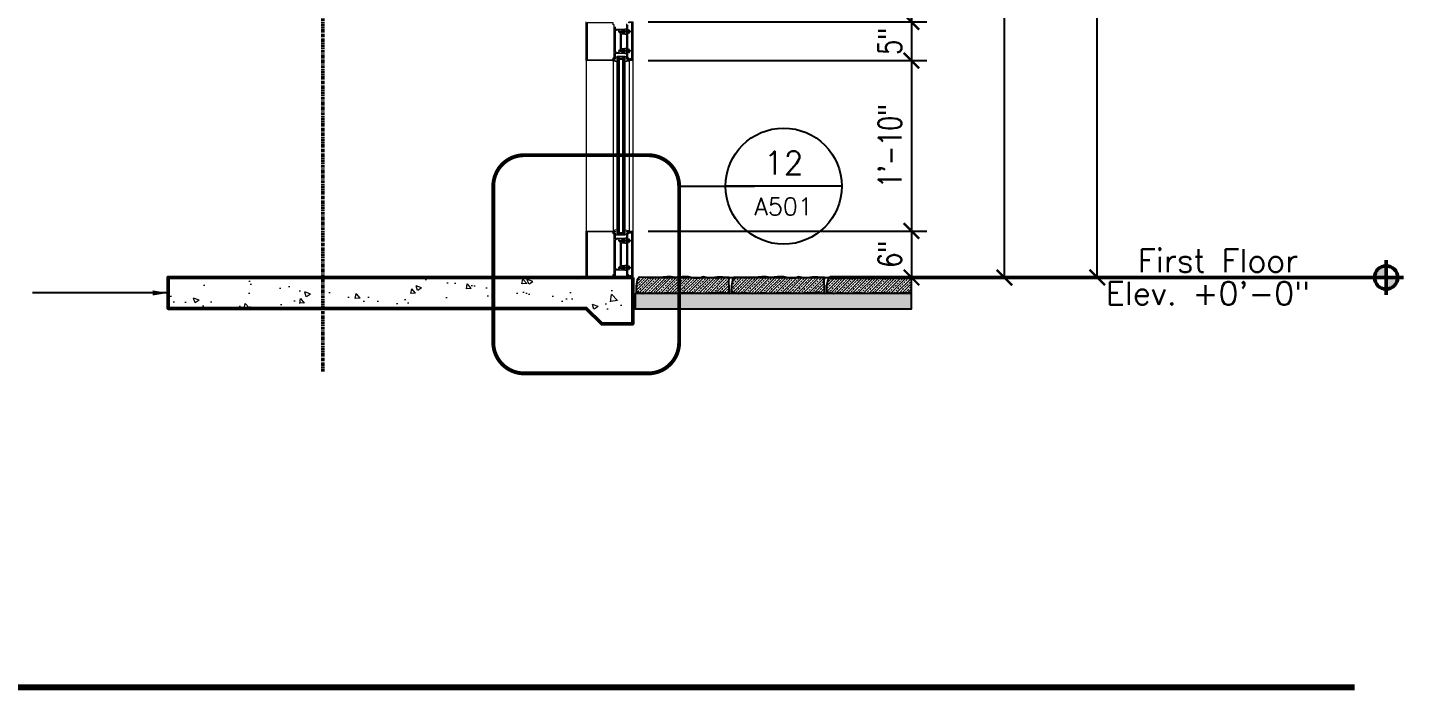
# Model space of a CAD drawing. Header units: inches. Extents: x 3850 to 5846, y -3 to 909.
# Drawn here: x 4300 to 4477.7, y 3.7 to 89.3 of the extents above; entities that cross this region are included whole.
import ezdxf
from ezdxf.enums import TextEntityAlignment as Align

# ---------------------------------------------------------------- set-up
doc = ezdxf.new("R2010")
doc.units = ezdxf.units.IN
doc.header["$LTSCALE"] = 0.5
doc.header["$MEASUREMENT"] = 0
doc.linetypes.add('CENTER2', pattern=[1.125, 0.75, -0.125, 0.125, -0.125])
doc.linetypes.add('HIDDEN2', pattern=[0.1875, 0.125, -0.0625])
doc.layers.get('0').update_dxf_attribs({"lineweight": 18})
doc.layers.get('Defpoints').update_dxf_attribs({"color": 140, "lineweight": 18})
for name, color, linetype, lineweight in [('A-Anno-Dims', 211, 'Continuous', 18), ('A-Anno-Note', 231, 'Continuous', 25), ('A-Detl-Fine', 90, 'Continuous', 18), ('A-Detl-Iden', 151, 'Continuous', 25), ('A-Detl-Medm', 31, 'Continuous', 25), ('A-Detl-Patt', 190, 'Continuous', 18), ('A-Detl-Thin', 150, 'Continuous', 18), ('A-Detl-Wide', 213, 'Continuous', 50), ('G-Anno-Ttlb', 213, 'Continuous', 50)]:
    doc.layers.add(name, color=color, linetype=linetype, lineweight=lineweight)
doc.styles.add('Arch-Dim', font='romans.shx', dxfattribs={"width": 0.75})
doc.styles.add('RomanS', font='romans.shx')
doc.dimstyles.new('Aec-Arch-I-96', dxfattribs={"dimscale": 96, "dimtxt": 0.09375, "dimasz": 0.0625, "dimexe": 0.0625, "dimexo": 0.0625, "dimgap": 0.03125, "dimtad": 1, "dimdec": 4, "dimzin": 3, "dimdsep": 46, "dimlunit": 4, "dimtxsty": 'Arch-Dim', "dimblk": 'ARCHTICK', "dimcen": 0.09375, "dimazin": 2, "dimtfac": 0.75, "dimtdec": 4, "dimtix": 1, "dimtmove": 2, "dimatfit": 2, "dimfxl": 1, "dimtolj": 1, "dimtzin": 0, "dimarcsym": 0})

# ---------------------------------------------------------------- blocks, each defined once
blk = doc.blocks.new('*U70')
at = {"layer": 'A-Detl-Patt'}
h = blk.add_hatch(dxfattribs=at)
h.set_pattern_fill('ANSI33', color=256, scale=2, style=0)
h.paths.add_polyline_path([(0.85, -0.06), (1.71, 0.04), (2.68, -0.07), (3.59, 0.01), (4.49, 0.01), (5.45, -0.02), (6.07, 0.04), (6.74, 0.02), (7.26, 0.07), (7.81, -0.02), (8.78, -0.01), (9.39, 0.02), (10.07, 0.02), (11.01, 0.1), (11.98, -0.08), (11.97, 0.65), (11.92, 1.42), (11.97, 2), (11.11, 2.04), (10.39, 2.02), (9.42, 1.91), (8.66, 2.07), (8.12, 1.93), (7.41, 1.91), (6.7, 2.1), (5.88, 2.1), (4.99, 1.99), (4.45, 2.07), (3.89, 2.06), (2.93, 1.98), (2.03, 2), (1.23, 1.98), (0.33, 2.04), (0.09, 1.71), (-0.05, 0.92), (-0.07, 0.18)])
at = {"color": 0, "linetype": 'ByBlock'}
blk.add_lwpolyline([(0.85, -0.06), (1.71, 0.04), (2.68, -0.07), (3.59, 0.01), (4.49, 0.01), (5.45, -0.02), (6.07, 0.04), (6.74, 0.02), (7.26, 0.07), (7.81, -0.02), (8.78, -0.01), (9.39, 0.02), (10.07, 0.02), (11.01, 0.1), (11.98, -0.08), (11.97, 0.65), (11.92, 1.42), (11.97, 2), (11.11, 2.04), (10.39, 2.02), (9.42, 1.91), (8.66, 2.07), (8.12, 1.93), (7.41, 1.91), (6.7, 2.1), (5.88, 2.1), (4.99, 1.99), (4.45, 2.07), (3.89, 2.06), (2.93, 1.98), (2.03, 2), (1.23, 1.98), (0.33, 2.04), (0.09, 1.71), (-0.05, 0.92), (-0.07, 0.18)], close=True, dxfattribs=at)
blk = doc.blocks.new('*U108')
at = {"layer": 'A-Detl-Patt'}
h = blk.add_hatch(dxfattribs=at)
h.set_pattern_fill('ANSI33', color=256, scale=2, style=0)
h.paths.add_polyline_path([(0.85, -0.06), (1.71, 0.04), (2.68, -0.07), (3.59, 0.01), (4.49, 0.01), (5.45, -0.02), (6.07, 0.04), (6.74, 0.02), (7.26, 0.07), (7.81, -0.02), (8.78, -0.01), (9.39, 0.02), (10.07, 0.02), (10.9, 0.09), (10.9, 2.04), (10.39, 2.02), (9.42, 1.91), (8.66, 2.07), (8.12, 1.93), (7.41, 1.91), (6.7, 2.1), (5.88, 2.1), (4.99, 1.99), (4.45, 2.07), (3.89, 2.06), (2.93, 1.98), (2.03, 2), (1.23, 1.98), (0.33, 2.04), (0.09, 1.71), (-0.05, 0.92), (-0.07, 0.18)], flags=0)
at = {"color": 0, "linetype": 'ByBlock'}
blk.add_lwpolyline([(0.85, -0.06), (1.71, 0.04), (2.68, -0.07), (3.59, 0.01), (4.49, 0.01), (5.45, -0.02), (6.07, 0.04), (6.74, 0.02), (7.26, 0.07), (7.81, -0.02), (8.78, -0.01), (9.39, 0.02), (10.07, 0.02), (10.9, 0.09), (10.9, 2.04), (10.39, 2.02), (9.42, 1.91), (8.66, 2.07), (8.12, 1.93), (7.41, 1.91), (6.7, 2.1), (5.88, 2.1), (4.99, 1.99), (4.45, 2.07), (3.89, 2.06), (2.93, 1.98), (2.03, 2), (1.23, 1.98), (0.33, 2.04), (0.09, 1.71), (-0.05, 0.92), (-0.07, 0.18), (0.85, -0.06)], close=True, dxfattribs=at)
blk = doc.blocks.new('*U69')
at = {"layer": 'A-Detl-Patt'}
h = blk.add_hatch(dxfattribs=at)
h.set_pattern_fill('CONCRETE_C', color=256, style=0)
h.set_pattern_definition([(50, (0, 0), (7.1726, -0.6275), [0.75, -8.25]), (355, (0, 0), (-1.3875, 7.5219), [0.6, -6.6]), (100.451, (0.598, -0.052), (5.7851, 6.8944), [0.6374, -7.0114]), (46.184, (0, 2), (10.6724, -1.6552), [1.125, -12.375]), (96.636, (0.889, 1.862), (9.3466, 9.7412), [0.9561, -10.5171]), (351.184, (0, 2), (9.3466, 9.7412), [0.9, -9.9]), (21, (1, 1.5), (5.96907, -4.0262), [0.75, -8.25]), (326, (1, 1.5), (2.43315, 7.2515), [0.6, -6.6]), (71.451, (1.4974, 1.1645), (8.4022, 3.2253), [0.6374, -7.0114]), (37.5, (0, 0), (0.1216, 3.32894), [0, -6.52, 0, -6.7, 0, -6.625]), (7.5, (0, 0), (2.6307, 3.94412), [0, -3.82, 0, -6.37, 0, -2.525]), (327.5, (-2.23, 0), (5.33822, -0.22555), [0, -2.5, 0, -7.8, 0, -10.35]), (317.5, (-3.23, 0), (5.83186, 1.00105), [0, -3.25, 0, -5.18, 0, -7.35])])
h.paths.add_polyline_path([(0, 0), (0, -6), (4, -6), (6, -4), (60, -4), (60, 0)])
at = {"layer": 'A-Detl-Wide'}
blk.add_lwpolyline([(0, 0), (0, -6), (4, -6), (6, -4), (60, -4), (60, 0)], close=True, dxfattribs=at)
blk = doc.blocks.new('_ArchTick')
at = {"color": 0, "linetype": 'ByBlock', "const_width": 0.15}
blk.add_lwpolyline([(-0.5, -0.5), (0.5, 0.5)], dxfattribs=at)
blk = doc.blocks.new('Anno_Detail_A2')
at = {"color": 0, "linetype": 'ByBlock', "lineweight": -2}
blk.add_line((2.5, 0), (-2.5, 0), dxfattribs=at)
blk.add_circle((0, 0), 2.5, dxfattribs=at)
at = {"color": 0, "linetype": 'ByBlock', "lineweight": -2, "style": 'RomanS'}
blk.add_attdef('NUMBER', text='', height=1, dxfattribs=at).set_placement((0, 0.5), align=Align.CENTER)
blk.add_attdef('SHEET', text='', height=0.75, dxfattribs=at).set_placement((0, -0.5), align=Align.TOP_CENTER)
blk = doc.blocks.new('Anno_Elevation_Label_1')
at = {"linetype": 'ByBlock'}
h = blk.add_hatch(color=0, dxfattribs=at)
h.paths.add_polyline_path([(-0.7799, 0.0469), (-0.7799, 0), (-0.733, 0, 0.414214)])
h.paths.add_polyline_path([(-0.7799, 0), (-0.8268, 0, 0.414214), (-0.7799, -0.0469)])
at = {"color": 0, "linetype": 'ByBlock'}
for p, q in [((-0.7799, -0.0703), (-0.7799, 0.0703)), ((-0.8502, 0), (0, 0))]:
    blk.add_line(p, q, dxfattribs=at)
blk.add_circle((-0.7799, 0), 0.0469, dxfattribs=at)
at = {"color": 0, "linetype": 'ByBlock', "style": 'RomanS'}
for tag, p in [('LABEL', (-0.7308, 0.0207)), ('ELEVATION', (-0.7308, -0.111))]:
    blk.add_attdef(tag, p, '', height=0.0938, dxfattribs=at)
blk = doc.blocks.new('*D109')
at = {"layer": 'A-Anno-Dims', "color": 0, "lineweight": -2, "transparency": 16777216}
for p, q in [((4380.12, 249), (4428.12, 249)), ((4426.12, 57), (4426.12, 249)), ((4380.12, 57), (4428.12, 57))]:
    blk.add_line(p, q, dxfattribs=at)
at = {"layer": 'Defpoints', "color": 0, "transparency": 16777216}
for p in [(4378.12, 249), (4426.12, 249), (4378.12, 57)]:
    blk.add_point(p, dxfattribs=at)
at = {"layer": 'A-Anno-Dims', "color": 0, "lineweight": -2, "transparency": 16777216, "xscale": 2, "yscale": 2, "zscale": 2}
for p, rotation in [((4426.12, 249), 90), ((4426.12, 57), 270)]:
    blk.add_blockref('_ArchTick', p, dxfattribs=dict(at, rotation=rotation))
at = {"layer": 'A-Anno-Dims', "color": 0, "transparency": 16777216, "insert": (4423.33, 153), "char_height": 3, "attachment_point": 5, "rotation": 90, "style": 'Arch-Dim'}
blk.add_mtext('\\A1;16\'-0"', dxfattribs=at)
blk = doc.blocks.new('*D114')
at = {"layer": 'A-Anno-Dims', "color": 0, "lineweight": -2, "transparency": 16777216}
for p, q in [((4380.12, 810.25), (4440.12, 810.25)), ((4438.12, 57), (4438.12, 810.25)), ((4380.12, 57), (4440.12, 57))]:
    blk.add_line(p, q, dxfattribs=at)
at = {"layer": 'Defpoints', "color": 0, "transparency": 16777216}
for p in [(4378.12, 810.25), (4438.12, 810.25), (4378.12, 57)]:
    blk.add_point(p, dxfattribs=at)
at = {"layer": 'A-Anno-Dims', "color": 0, "lineweight": -2, "transparency": 16777216, "xscale": 2, "yscale": 2, "zscale": 2}
for p, rotation in [((4438.12, 810.25), 90), ((4438.12, 57), 270)]:
    blk.add_blockref('_ArchTick', p, dxfattribs=dict(at, rotation=rotation))
at = {"layer": 'A-Anno-Dims', "color": 0, "transparency": 16777216, "insert": (4434.5, 433.63), "char_height": 3, "attachment_point": 5, "rotation": 90, "style": 'Arch-Dim'}
blk.add_mtext('\\A1;62\'-9{\\H0.750000x;\\S1/4;}"', dxfattribs=at)
blk = doc.blocks.new('*D147')
at = {"layer": 'A-Detl-Wide', "color": 0, "lineweight": -2, "transparency": 16777216}
for p, q in [((4380.12, 196), (4416.12, 196)), ((4414.12, 196), (4414.12, 90)), ((4380.12, 90), (4416.12, 90))]:
    blk.add_line(p, q, dxfattribs=at)
at = {"layer": 'Defpoints', "color": 0, "transparency": 16777216}
for p in [(4378.12, 196), (4378.12, 90), (4414.12, 90)]:
    blk.add_point(p, dxfattribs=at)
at = {"layer": 'A-Detl-Wide', "color": 0, "lineweight": -2, "transparency": 16777216, "xscale": 2, "yscale": 2, "zscale": 2}
for p, rotation in [((4414.12, 196), 90), ((4414.12, 90), 270)]:
    blk.add_blockref('_ArchTick', p, dxfattribs=dict(at, rotation=rotation))
at = {"layer": 'A-Detl-Wide', "color": 0, "transparency": 16777216, "insert": (4411.33, 143), "char_height": 3, "attachment_point": 5, "rotation": 90, "style": 'Arch-Dim'}
blk.add_mtext('\\A1;8\'-10"', dxfattribs=at)
blk = doc.blocks.new('*D148')
at = {"layer": 'A-Detl-Wide', "color": 0, "lineweight": -2, "transparency": 16777216}
for p, q in [((4414.12, 90), (4414.12, 92)), ((4380.12, 90), (4416.12, 90)), ((4414.12, 90), (4414.12, 85)), ((4380.12, 85), (4416.12, 85)), ((4414.12, 85), (4414.12, 83))]:
    blk.add_line(p, q, dxfattribs=at)
at = {"layer": 'Defpoints', "color": 0, "transparency": 16777216}
for p in [(4378.12, 90), (4378.12, 85), (4414.12, 85)]:
    blk.add_point(p, dxfattribs=at)
at = {"layer": 'A-Detl-Wide', "color": 0, "lineweight": -2, "transparency": 16777216, "xscale": 2, "yscale": 2, "zscale": 2}
for p, rotation in [((4414.12, 90), 270), ((4414.12, 85), 90)]:
    blk.add_blockref('_ArchTick', p, dxfattribs=dict(at, rotation=rotation))
at = {"layer": 'A-Detl-Wide', "color": 0, "transparency": 16777216, "insert": (4411.33, 87.5), "char_height": 3, "attachment_point": 5, "rotation": 90, "style": 'Arch-Dim'}
blk.add_mtext('\\A1;5"', dxfattribs=at)
blk = doc.blocks.new('*D149')
at = {"layer": 'A-Detl-Wide', "color": 0, "lineweight": -2, "transparency": 16777216}
for p, q in [((4380.12, 85), (4416.12, 85)), ((4414.12, 85), (4414.12, 63)), ((4380.12, 63), (4416.12, 63))]:
    blk.add_line(p, q, dxfattribs=at)
at = {"layer": 'Defpoints', "color": 0, "transparency": 16777216}
for p in [(4378.12, 85), (4378.12, 63), (4414.12, 63)]:
    blk.add_point(p, dxfattribs=at)
at = {"layer": 'A-Detl-Wide', "color": 0, "lineweight": -2, "transparency": 16777216, "xscale": 2, "yscale": 2, "zscale": 2}
for p, rotation in [((4414.12, 85), 90), ((4414.12, 63), 270)]:
    blk.add_blockref('_ArchTick', p, dxfattribs=dict(at, rotation=rotation))
at = {"layer": 'A-Detl-Wide', "color": 0, "transparency": 16777216, "insert": (4411.33, 74), "char_height": 3, "attachment_point": 5, "rotation": 90, "style": 'Arch-Dim'}
blk.add_mtext('\\A1;1\'-10"', dxfattribs=at)
blk = doc.blocks.new('*D150')
at = {"layer": 'A-Detl-Wide', "color": 0, "lineweight": -2, "transparency": 16777216}
for p, q in [((4380.12, 63), (4416.12, 63)), ((4414.12, 63), (4414.12, 57)), ((4380.12, 57), (4416.12, 57))]:
    blk.add_line(p, q, dxfattribs=at)
at = {"layer": 'Defpoints', "color": 0, "transparency": 16777216}
for p in [(4378.12, 63), (4378.12, 57), (4414.12, 57)]:
    blk.add_point(p, dxfattribs=at)
at = {"layer": 'A-Detl-Wide', "color": 0, "lineweight": -2, "transparency": 16777216, "xscale": 2, "yscale": 2, "zscale": 2}
for p, rotation in [((4414.12, 63), 90), ((4414.12, 57), 270)]:
    blk.add_blockref('_ArchTick', p, dxfattribs=dict(at, rotation=rotation))
at = {"layer": 'A-Detl-Wide', "color": 0, "transparency": 16777216, "insert": (4411.33, 60), "char_height": 3, "attachment_point": 5, "rotation": 90, "style": 'Arch-Dim'}
blk.add_mtext('\\A1;6"', dxfattribs=at)

msp = doc.modelspace()

# ---------------------------------------------------------------- hatches: boundary and pattern name
at = {"layer": 'A-Detl-Patt'}
h = msp.add_hatch(dxfattribs=at)
h.set_pattern_fill('GENERAL_STIPPLE', color=256, style=0)
h.set_pattern_definition([(7e-15, (4378.4685, 54.9645), (0, 1), [0, -1]), (7e-15, (4378.7885, 54.9845), (0, 1), [0, -1]), (7e-15, (4378.6085, 55.2045), (0, 1), [0, -1]), (7e-15, (4378.8285, 55.3645), (0, 1), [0, -1]), (7e-15, (4378.5685, 55.4245), (0, 1), [0, -1]), (7e-15, (4378.6485, 55.6645), (0, 1), [0, -1]), (7e-15, (4378.5085, 55.8445), (0, 1), [0, -1]), (7e-15, (4378.8285, 55.8245), (0, 1), [0, -1]), (7e-15, (4379.0685, 55.8645), (0, 1), [0, -1]), (7e-15, (4379.1885, 55.6245), (0, 1), [0, -1]), (7e-15, (4379.3885, 55.6045), (0, 1), [0, -1]), (7e-15, (4379.3885, 55.2445), (0, 1), [0, -1]), (7e-15, (4379.2085, 55.1245), (0, 1), [0, -1]), (7e-15, (4378.9285, 55.1845), (0, 1), [0, -1]), (7e-15, (4379.1085, 55.3645), (0, 1), [0, -1]), (7e-15, (4378.9285, 55.5445), (0, 1), [0, -1]), (7e-15, (4379.3485, 54.9845), (0, 1), [0, -1])])
h.paths.add_polyline_path([(4378.42852, 54.94455), (4378.42852, 52.94455), (4414.1198, 52.94455), (4414.1198, 54.94455)], flags=0)

# ---------------------------------------------------------------- linework, layer by layer
at = {"layer": 'A-Detl-Fine'}
for p, q in [((4377.53864, 89.00711), (4377.49864, 89.00711)), ((4377.49864, 89.00711), (4377.49864, 88.50711)), ((4377.53864, 89.00711), (4377.53864, 88.50711)), ((4377.67832, 88.96002), (4377.53864, 88.96002)), ((4377.67832, 88.85856), (4377.53864, 88.85856)), ((4377.70095, 88.9437), (4377.68224, 88.9437)), ((4377.68224, 88.9437), (4377.68224, 88.57051)), ((4377.71324, 88.90929), (4377.71324, 88.60491)), ((4377.96435, 88.7503), (4376.27054, 88.7503)), ((4377.53864, 88.50711), (4377.49864, 88.50711)), ((4377.67832, 88.65564), (4377.53864, 88.65564)), ((4377.67832, 88.55419), (4377.53864, 88.55419)), ((4377.70095, 88.57051), (4377.68224, 88.57051)), ((4375.87009, 85.4803), (4376.12009, 85.4803)), ((4377.96435, 86.2503), (4376.27054, 86.2503)), ((4377.3696, 85.4803), (4377.1196, 85.4803)), ((4377.53864, 86.50711), (4377.49864, 86.50711)), ((4377.49864, 86.50711), (4377.49864, 86.00711)), ((4377.53864, 86.00711), (4377.49864, 86.00711)), ((4377.53864, 86.50711), (4377.53864, 86.00711)), ((4377.67832, 86.46002), (4377.53864, 86.46002)), ((4377.67832, 86.35856), (4377.53864, 86.35856)), ((4377.67832, 86.15564), (4377.53864, 86.15564)), ((4377.67832, 86.05419), (4377.53864, 86.05419)), ((4377.68224, 86.4437), (4377.68224, 86.07051)), ((4377.70095, 86.4437), (4377.68224, 86.4437)), ((4377.70095, 86.07051), (4377.68224, 86.07051)), ((4377.71324, 86.40929), (4377.71324, 86.10491)), ((4375.58009, 84.93991), (4375.58001, 63.05931)), ((4377.6596, 84.9403), (4377.1196, 84.86376)), ((4377.6596, 84.93991), (4377.65952, 63.06109)), ((4377.6596, 85.0003), (4377.6596, 84.9403)), ((4375.87016, 62.52068), (4376.12016, 62.52068)), ((4377.36967, 62.52068), (4377.11967, 62.52068)), ((4377.96442, 61.7503), (4376.27061, 61.7503)), ((4377.5387, 62.00711), (4377.4987, 62.00711)), ((4377.4987, 62.00711), (4377.4987, 61.50711)), ((4377.5387, 61.50711), (4377.4987, 61.50711)), ((4377.5387, 62.00711), (4377.5387, 61.50711)), ((4377.67838, 61.96002), (4377.5387, 61.96002)), ((4377.67838, 61.85856), (4377.5387, 61.85856)), ((4377.67838, 61.65564), (4377.5387, 61.65564)), ((4377.67838, 61.55419), (4377.5387, 61.55419)), ((4377.70101, 61.9437), (4377.68231, 61.9437)), ((4377.68231, 61.9437), (4377.68231, 61.57051)), ((4377.70101, 61.57051), (4377.68231, 61.57051)), ((4377.71331, 61.90929), (4377.71331, 61.60491)), ((4377.96442, 58.2503), (4376.27061, 58.2503)), ((4377.5387, 58.50711), (4377.4987, 58.50711)), ((4377.4987, 58.50711), (4377.4987, 58.00711)), ((4377.5387, 58.00711), (4377.4987, 58.00711)), ((4377.5387, 58.50711), (4377.5387, 58.00711)), ((4377.67838, 58.46002), (4377.5387, 58.46002)), ((4377.67838, 58.35856), (4377.5387, 58.35856)), ((4377.67838, 58.15564), (4377.5387, 58.15564)), ((4377.67838, 58.05419), (4377.5387, 58.05419)), ((4377.68231, 58.4437), (4377.68231, 58.07051)), ((4377.70101, 58.4437), (4377.68231, 58.4437)), ((4377.70101, 58.07051), (4377.68231, 58.07051)), ((4377.71331, 58.40929), (4377.71331, 58.10491))]:
    msp.add_line(p, q, dxfattribs=at)
for points in [[(4377.36985, 89.0633), (4377.11985, 89.0633), (4377.11985, 88.4373), (4377.36985, 88.4373)], [(4377.36985, 86.5633), (4377.11985, 86.5633), (4377.11985, 85.9373), (4377.36985, 85.9373)], [(4377.36991, 62.0633), (4377.11991, 62.0633), (4377.11991, 61.4373), (4377.36991, 61.4373)], [(4377.36991, 58.5633), (4377.11991, 58.5633), (4377.11991, 57.9373), (4377.36991, 57.9373)]]:
    msp.add_lwpolyline(points, close=True, dxfattribs=at)
for points in [[(4376.12009, 84.86376), (4375.58009, 84.9403), (4375.58009, 85.0003), (4375.69572, 85.0003)], [(4376.12016, 63.13722), (4375.58016, 63.06068), (4375.58016, 63.00068), (4375.69579, 63.00068)], [(4377.11967, 63.13722), (4377.65967, 63.06068), (4377.65967, 63.00068), (4377.54403, 63.00068)]]:
    msp.add_lwpolyline(points, dxfattribs=at)
for centre, radius, start, end in [((4377.65893, 88.90929), 0.05431, 290.9107, 69.0893), ((4377.54839, 88.75711), 0.16485, 322.0123, 37.9877), ((4377.65893, 88.60491), 0.05431, 290.9107, 69.0893), ((4377.65893, 86.40929), 0.05431, 290.9107, 69.0893), ((4377.54839, 86.25711), 0.16485, 322.0123, 37.9877), ((4377.65893, 86.10491), 0.05431, 290.9107, 69.0893), ((4377.659, 61.90929), 0.05431, 290.9107, 69.0893), ((4377.54846, 61.75711), 0.16485, 322.0123, 37.9877), ((4377.659, 61.60491), 0.05431, 290.9107, 69.0893), ((4377.659, 58.40929), 0.05431, 290.9107, 69.0893), ((4377.54846, 58.25711), 0.16485, 322.0123, 37.9877), ((4377.659, 58.10491), 0.05431, 290.9107, 69.0893)]:
    msp.add_arc(centre, radius, start, end, dxfattribs=at)
at = {"layer": 'A-Detl-Iden', "linetype": 'HIDDEN2', "const_width": 0.5, "flags": 128}
msp.add_lwpolyline([(4360.11988, 48.60712, 0.414213562), (4364.11988, 44.60712), (4380.1198, 44.60712, 0.414213562), (4384.1198, 48.60712), (4384.1198, 68.79462, 0.414213562), (4380.1198, 72.79462), (4364.11988, 72.79462, 0.414213562), (4360.11988, 68.79462)], format="xyb", close=True, dxfattribs=at)
at = {"layer": 'A-Detl-Medm', "linetype": 'Continuous'}
for p, q in [((4376.11985, 85.50068), (4376.11976, 62.51168)), ((4376.36985, 85.50068), (4376.11985, 85.50068)), ((4376.36976, 62.51168), (4376.36985, 85.50068)), ((4376.86985, 85.50068), (4376.36985, 85.50068)), ((4376.86985, 85.50068), (4376.86976, 62.51168)), ((4377.11985, 85.50068), (4376.86985, 85.50068)), ((4377.11976, 62.51168), (4377.11985, 85.50068)), ((4376.36985, 85.25068), (4376.86985, 85.25068)), ((4376.36991, 62.5003), (4376.11991, 62.5003)), ((4376.36991, 62.7503), (4376.86991, 62.7503)), ((4376.86991, 62.5003), (4376.36991, 62.5003)), ((4377.11991, 62.5003), (4376.86991, 62.5003))]:
    msp.add_line(p, q, dxfattribs=at)
at = {"layer": 'A-Detl-Medm'}
msp.add_lwpolyline([(4378.42852, 54.94455), (4378.42852, 52.94455), (4414.1198, 52.94455), (4414.1198, 54.94455), (4378.42852, 54.94455)], close=True, dxfattribs=at)
at = {"layer": 'A-Detl-Thin'}
for p, q in [((4372.11985, 85.0003), (4372.11991, 63.0003)), ((4378.11985, 85.0003), (4378.11976, 63.0003))]:
    msp.add_line(p, q, dxfattribs=at)
for points in [[(4375.86985, 89.3603), (4375.86985, 89.0133, 0.414213562), (4375.87985, 89.0033), (4375.93585, 89.0033, 0.414213562), (4375.94585, 89.0133), (4375.94585, 89.0533, -0.414213562), (4375.95585, 89.0633), (4377.11985, 89.0633), (4377.11985, 89.0233), (4377.13485, 89.0083), (4377.11985, 88.9933), (4377.11985, 88.9203), (4377.13485, 88.9053), (4377.11985, 88.8903), (4377.11985, 88.8503), (4376.68985, 88.8503), (4376.47174, 88.79185, 0.767326988), (4376.47174, 88.70874), (4376.68985, 88.6503), (4377.11985, 88.6503), (4377.11985, 88.6103), (4377.13485, 88.5953), (4377.11985, 88.5803), (4377.11985, 88.5073), (4377.13485, 88.4923), (4377.11985, 88.4773), (4377.11985, 88.4373), (4376.65233, 88.4373), (4376.65233, 86.5633), (4377.11985, 86.5633), (4377.11985, 86.5233), (4377.13485, 86.5083), (4377.11985, 86.4933), (4377.11985, 86.4203), (4377.13485, 86.4053), (4377.11985, 86.3903), (4377.11985, 86.3503), (4376.68985, 86.3503), (4376.47174, 86.29185, 0.767326988), (4376.47174, 86.20874), (4376.68985, 86.1503), (4377.11985, 86.1503), (4377.11985, 86.1103), (4377.13485, 86.0953), (4377.11985, 86.0803), (4377.11985, 86.0073), (4377.13485, 85.9923), (4377.11985, 85.9773), (4377.11985, 85.9373), (4375.95585, 85.9373, -0.414213562), (4375.94585, 85.9473), (4375.94585, 85.9873, 0.414213562), (4375.93585, 85.9973), (4375.87985, 85.9973, 0.414213562), (4375.86985, 85.9873), (4375.86985, 85.6403), (4375.85485, 85.6253), (4375.86985, 85.6103), (4375.86985, 85.2583, -0.669376495), (4375.84421, 85.24772, 0.199772927), (4375.78036, 85.2743), (4375.76985, 85.2743, 0.414213562), (4375.71985, 85.2243), (4375.71985, 85.1363, 0.414213562), (4375.76985, 85.0863), (4375.78036, 85.0863, 0.199772927), (4375.84421, 85.11287, -0.669376495), (4375.86985, 85.1023), (4375.86985, 85.0203, -0.414213562), (4375.84985, 85.0003), (4372.11985, 85.0003), (4372.11985, 90.0003)], [(4377.46985, 89.6263), (4377.46985, 89.0753), (4377.49485, 89.0503), (4377.49485, 88.7653), (4377.47985, 88.7503), (4377.49485, 88.7353), (4377.49485, 88.4503), (4377.46985, 88.4253), (4377.46985, 86.5753), (4377.49485, 86.5503), (4377.49485, 86.2653), (4377.47985, 86.2503), (4377.49485, 86.2353), (4377.49485, 85.9503), (4377.46985, 85.9253), (4377.46985, 85.3743), (4377.54585, 85.3743, -0.414213562), (4377.60585, 85.3143), (4377.60585, 85.2003), (4377.74067, 85.2003), (4377.84585, 85.26102, -1), (4377.88585, 85.19174), (4377.70322, 85.0863, 0.849090459), (4377.60585, 85.0703), (4377.60585, 85.0303, -0.414213562), (4377.57585, 85.0003), (4377.38985, 85.0003, -0.414213562), (4377.36985, 85.0203), (4377.36985, 85.1023, -0.669376495), (4377.39549, 85.11287, 0.199772927), (4377.45934, 85.0863), (4377.46985, 85.0863, 0.414213562), (4377.51985, 85.1363), (4377.51985, 85.2243, 0.414213562), (4377.46985, 85.2743), (4377.45934, 85.2743, 0.199772927), (4377.39549, 85.24772, -0.669376495), (4377.36985, 85.2583), (4377.36985, 86.0253), (4377.35485, 86.0403), (4377.36985, 86.0553), (4377.36985, 86.4453), (4377.35485, 86.4603), (4377.36985, 86.4753), (4377.36985, 88.5253), (4377.35485, 88.5403), (4377.36985, 88.5553), (4377.36985, 88.9453), (4377.35485, 88.9603), (4377.36985, 88.9753), (4377.36985, 89.7423, -0.669376495)]]:
    msp.add_lwpolyline(points, format="xyb", dxfattribs=at)
for points in [[(4375.61485, 89.6203, -0.414213562), (4375.59485, 89.6403), (4375.59485, 89.8453, 0.414213562), (4375.56485, 89.8753), (4372.24485, 89.8753), (4372.24485, 85.1253), (4375.56485, 85.1253, 0.414213562), (4375.59485, 85.1553), (4375.59485, 85.3603, -0.414213562), (4375.61485, 85.3803), (4375.74485, 85.3803), (4375.74485, 89.6203)], [(4376.50509, 88.57039), (4376.43938, 88.588, -0.624437531), (4376.38158, 88.88436, 0.719425495), (4376.3635, 88.9383), (4376.0481, 88.9383, -0.25049165), (4375.93585, 88.8783), (4375.86985, 88.8783), (4375.86985, 86.1223), (4375.93585, 86.1223, -0.25049165), (4376.0481, 86.0623), (4376.3635, 86.0623, 0.719425495), (4376.38158, 86.11623, -0.624437531), (4376.43938, 86.41259), (4376.50509, 86.4302, 0.339454259), (4376.52733, 86.45918), (4376.52733, 88.54141, 0.339454259)], [(4377.69585, 85.0623), (4378.01985, 85.0623), (4378.01985, 89.9383), (4377.69585, 89.9383), (4377.69585, 89.9203, -1), (4377.61585, 89.9203), (4377.61585, 89.9403, -0.414213562), (4377.67585, 90.0003), (4378.11985, 90.0003), (4378.11985, 85.0003), (4377.67585, 85.0003, -0.414213562), (4377.61585, 85.0603), (4377.61585, 85.0803, -1), (4377.69585, 85.0803)], [(4377.11991, 61.9203), (4377.13491, 61.9053), (4377.11991, 61.8903), (4377.11991, 61.8503), (4376.68991, 61.8503), (4376.4718, 61.79185, 0.767326988), (4376.4718, 61.70874), (4376.68991, 61.6503), (4377.11991, 61.6503), (4377.11991, 61.6103), (4377.13491, 61.5953), (4377.11991, 61.5803), (4377.11991, 61.5073), (4377.13491, 61.4923), (4377.11991, 61.4773), (4377.11991, 61.4373), (4376.65239, 61.4373), (4376.65239, 58.5633), (4377.11991, 58.5633), (4377.11991, 58.5233), (4377.13491, 58.5083), (4377.11991, 58.4933), (4377.11991, 58.4203), (4377.13491, 58.4053), (4377.11991, 58.3903), (4377.11991, 58.3503), (4376.68991, 58.3503), (4376.4718, 58.29185, 0.767326988), (4376.4718, 58.20874), (4376.68991, 58.1503), (4377.11991, 58.1503), (4377.11991, 58.1103), (4377.13491, 58.0953), (4377.11991, 58.0803), (4377.11991, 58.0073), (4377.13491, 57.9923), (4377.11991, 57.9773), (4377.11991, 57.9373), (4375.95591, 57.9373, -0.414213562), (4375.94591, 57.9473), (4375.94591, 57.9873, 0.414213562), (4375.93591, 57.9973), (4375.87991, 57.9973, 0.414213562), (4375.86991, 57.9873), (4375.86991, 57.6403), (4375.85491, 57.6253), (4375.86991, 57.6103), (4375.86991, 57.2583, -0.669376495), (4375.84427, 57.24772, 0.199772927), (4375.78042, 57.2743), (4375.76991, 57.2743, 0.414213562), (4375.71991, 57.2243), (4375.71991, 57.1363, 0.414213562), (4375.76991, 57.0863), (4375.78042, 57.0863, 0.199772927), (4375.84427, 57.11287, -0.669376495), (4375.86991, 57.1023), (4375.86991, 57.0203, -0.414213562), (4375.84991, 57.0003), (4372.11991, 57.0003), (4372.11991, 63.0003), (4375.84991, 63.0003, -0.414213562), (4375.86991, 62.9803), (4375.86991, 62.8983, -0.669376495), (4375.84427, 62.88772, 0.199772927), (4375.78042, 62.9143), (4375.76991, 62.9143, 0.414213562), (4375.71991, 62.8643), (4375.71991, 62.7763, 0.414213562), (4375.76991, 62.7263), (4375.78042, 62.7263, 0.199772927), (4375.84427, 62.75287, -0.669376495), (4375.86991, 62.7423), (4375.86991, 62.3903), (4375.85491, 62.3753), (4375.86991, 62.3603), (4375.86991, 62.0133, 0.414213562), (4375.87991, 62.0033), (4375.93591, 62.0033, 0.414213562), (4375.94591, 62.0133), (4375.94591, 62.0533, -0.414213562), (4375.95591, 62.0633), (4377.11991, 62.0633), (4377.11991, 62.0233), (4377.13491, 62.0083), (4377.11991, 61.9933)], [(4375.61491, 62.6203, -0.414213562), (4375.59491, 62.6403), (4375.59491, 62.8453, 0.414213562), (4375.56491, 62.8753), (4372.24491, 62.8753), (4372.24491, 57.1253), (4375.56491, 57.1253, 0.414213562), (4375.59491, 57.1553), (4375.59491, 57.3603, -0.414213562), (4375.61491, 57.3803), (4375.74491, 57.3803), (4375.74491, 62.6203)], [(4377.49491, 57.9503), (4377.46991, 57.9253), (4377.46991, 57.3743), (4377.54591, 57.3743, -0.414213562), (4377.60591, 57.3143), (4377.60591, 57.2003), (4377.74074, 57.2003), (4377.84591, 57.26102, -1), (4377.88591, 57.19174), (4377.70328, 57.0863, 0.849090459), (4377.60591, 57.0703), (4377.60591, 57.0303, -0.414213562), (4377.57591, 57.0003), (4377.38991, 57.0003, -0.414213562), (4377.36991, 57.0203), (4377.36991, 57.1023, -0.669376495), (4377.39555, 57.11287, 0.199772927), (4377.4594, 57.0863), (4377.46991, 57.0863, 0.414213562), (4377.51991, 57.1363), (4377.51991, 57.2243, 0.414213562), (4377.46991, 57.2743), (4377.4594, 57.2743, 0.199772927), (4377.39555, 57.24772, -0.669376495), (4377.36991, 57.2583), (4377.36991, 58.0253), (4377.35491, 58.0403), (4377.36991, 58.0553), (4377.36991, 58.4453), (4377.35491, 58.4603), (4377.36991, 58.4753), (4377.36991, 61.5253), (4377.35491, 61.5403), (4377.36991, 61.5553), (4377.36991, 61.9453), (4377.35491, 61.9603), (4377.36991, 61.9753), (4377.36991, 62.7423, -0.669376495), (4377.39555, 62.75287, 0.199772927), (4377.4594, 62.7263), (4377.46991, 62.7263, 0.414213562), (4377.51991, 62.7763), (4377.51991, 62.8643, 0.414213562), (4377.46991, 62.9143), (4377.4594, 62.9143, 0.199772927), (4377.39555, 62.88772, -0.669376495), (4377.36991, 62.8983), (4377.36991, 62.9803, -0.414213562), (4377.38991, 63.0003), (4377.57591, 63.0003, -0.414213562), (4377.60591, 62.9703), (4377.60591, 62.9303, 0.849090459), (4377.70328, 62.9143), (4377.88591, 62.80885, -1), (4377.84591, 62.73957), (4377.74074, 62.8003), (4377.60591, 62.8003), (4377.60591, 62.6863, -0.414213562), (4377.54591, 62.6263), (4377.46991, 62.6263), (4377.46991, 62.0753), (4377.49491, 62.0503), (4377.49491, 61.7653), (4377.47991, 61.7503), (4377.49491, 61.7353), (4377.49491, 61.4503), (4377.46991, 61.4253), (4377.46991, 58.5753), (4377.49491, 58.5503), (4377.49491, 58.2653), (4377.47991, 58.2503), (4377.49491, 58.2353)], [(4377.69591, 57.0623), (4378.01991, 57.0623), (4378.01991, 62.9383), (4377.69591, 62.9383), (4377.69591, 62.9203, -1), (4377.61591, 62.9203), (4377.61591, 62.9403, -0.414213562), (4377.67591, 63.0003), (4378.11991, 63.0003), (4378.11991, 57.0003), (4377.67591, 57.0003, -0.414213562), (4377.61591, 57.0603), (4377.61591, 57.0803, -1), (4377.69591, 57.0803)], [(4376.50515, 61.57039), (4376.43945, 61.588, -0.624437531), (4376.38165, 61.88436, 0.719425495), (4376.36356, 61.9383), (4376.04816, 61.9383, -0.25049165), (4375.93591, 61.8783), (4375.86991, 61.8783), (4375.86991, 58.1223), (4375.93591, 58.1223, -0.25049165), (4376.04816, 58.0623), (4376.36356, 58.0623, 0.719425495), (4376.38165, 58.11623, -0.624437531), (4376.43945, 58.41259), (4376.50515, 58.4302, 0.339454259), (4376.52739, 58.45918), (4376.52739, 61.54141, 0.339454259)]]:
    msp.add_lwpolyline(points, format="xyb", close=True, dxfattribs=at)
at = {"layer": 'A-Detl-Wide', "linetype": 'CENTER2'}
msp.add_line((4338.11972, 44.86525), (4338.11972, 822.41196), dxfattribs=at)
at = {"layer": 'A-Detl-Wide'}
msp.add_line((4459.56534, 56.99998), (4403.62077, 56.99998), dxfattribs=at)
at = {"layer": 'G-Anno-Ttlb'}
msp.add_lwpolyline([(4221.93241, 4.055, 0.8, 0.8, 0), (4471.33405, 4.055, 0.8, 0.8, 0)], format="xyseb", dxfattribs=at)

# ---------------------------------------------------------------- block references
at = {"layer": 'A-Detl-Iden'}
ref = msp.add_blockref('Anno_Detail_A2', (4397.6198, 68.79462), dxfattribs=dict(at, xscale=3, yscale=3, zscale=3))
ref.add_attrib('SHEET', 'A501', dxfattribs={"layer": '0', "color": 0, "linetype": 'ByBlock', "lineweight": -2, "height": 2.25, "style": 'Arch-Dim'}).set_placement((4397.6198, 67.29462), align=Align.TOP_CENTER)
ref.add_attrib('NUMBER', '12', dxfattribs={"layer": '0', "color": 0, "linetype": 'ByBlock', "lineweight": -2, "height": 3, "style": 'Arch-Dim'}).set_placement((4397.6198, 70.29462), align=Align.CENTER)
at = {"layer": 'A-Detl-Medm'}
for name, p in [('*U70', (4378.61991, 54.99998)), ('*U70', (4390.91969, 54.99998)), ('*U108', (4403.21947, 54.99998))]:
    msp.add_blockref(name, p, dxfattribs=at)
at = {"layer": 'A-Detl-Wide'}
ref = msp.add_blockref('Anno_Elevation_Label_1', (4450.44734, 56.99998), dxfattribs=dict(at, xscale=-32, yscale=32, zscale=32))
ref.add_attrib('ELEVATION', ' Elev. +0\'-0"', (4437.1803, 53.44866), dxfattribs={"layer": '0', "color": 0, "linetype": 'ByBlock', "height": 3, "style": 'RomanS'})
ref.add_attrib('LABEL', 'First Floor', (4443.35907, 57.66308), dxfattribs={"layer": '0', "color": 0, "linetype": 'ByBlock', "height": 3, "style": 'RomanS'})
at = {"layer": 'A-Detl-Wide', "xscale": -1}
msp.add_blockref('*U69', (4378.11991, 56.99998), dxfattribs=at)

# ---------------------------------------------------------------- dimensions: what is measured, and where the dimension line sits
at = {"layer": 'A-Anno-Dims'}
for base, p1, p2, picture, middle in [((4438.12047, 810.24998), (4378.11991, 57.00008), (4378.11991, 810.24998), '*D114', (4434.49547, 433.62503)), ((4426.12025, 249.00238), (4378.11991, 56.99998), (4378.11991, 249.00238), '*D109', (4423.33453, 153.00118))]:
    dim = msp.add_linear_dim(base=base, p1=p1, p2=p2, angle=90, dimstyle='Aec-Arch-I-96', override={"dimscale": 32}, dxfattribs=at)
    dim.commit()
    dim.dimension.update_dxf_attribs({"geometry": picture, "text_midpoint": middle})
at = {"layer": 'A-Detl-Wide'}
for base, p1, p2, picture, middle in [((4414.12002, 90.0003), (4378.1198, 195.99928), (4378.11985, 90.0003), '*D147', (4411.33431, 142.99979)), ((4414.12002, 85.0003), (4378.11985, 90.0003), (4378.11985, 85.0003), '*D148', (4411.33431, 87.5003)), ((4414.12002, 63.0003), (4378.11985, 85.0003), (4378.11991, 63.0003), '*D149', (4411.33431, 74.0003)), ((4414.12002, 57.0003), (4378.11991, 63.0003), (4378.11991, 57.0003), '*D150', (4411.33431, 60.0003))]:
    dim = msp.add_linear_dim(base=base, p1=p1, p2=p2, angle=90, dimstyle='Aec-Arch-I-96', override={"dimscale": 32}, dxfattribs=at)
    dim.commit()
    dim.dimension.update_dxf_attribs({"geometry": picture, "text_midpoint": middle})

# ---------------------------------------------------------------- leaders
at = {"layer": 'A-Anno-Note'}
msp.add_leader([(4318.11991, 54.99998), (4300.61988, 54.99998)], dimstyle='Aec-Arch-I-96', override={"dimscale": 32}, dxfattribs=at)
at = {"layer": 'A-Detl-Iden', "has_arrowhead": 0}
msp.add_leader([(4384.1198, 68.79462), (4393.8698, 68.79462)], dimstyle='Aec-Arch-I-96', dxfattribs=at)

doc.saveas('drawing.dxf')
